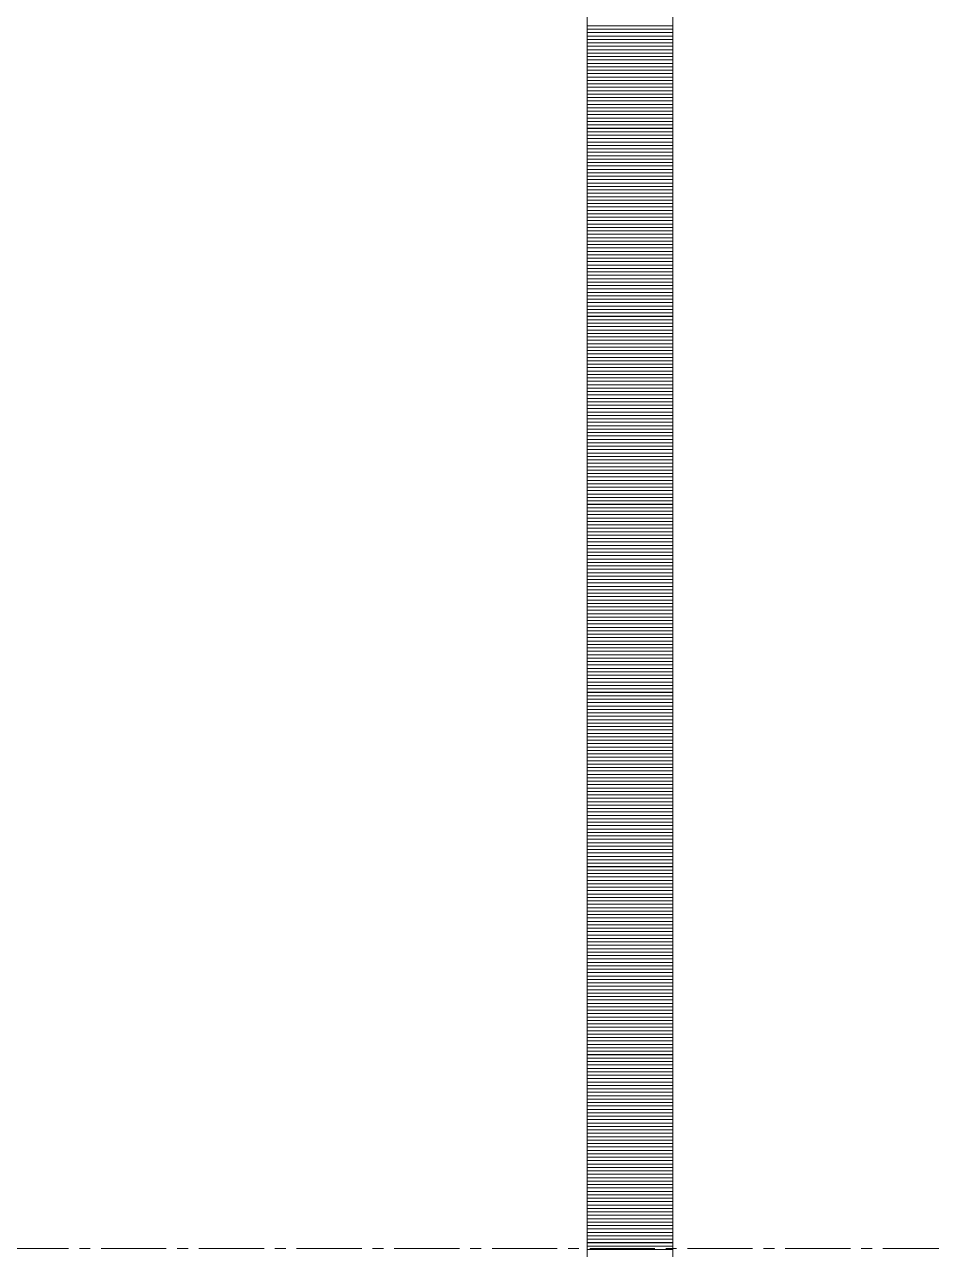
# Model space of a CAD drawing. Header units: millimetres. Extents: x 470010 to 1231400, y -134005 to 421770.
# Drawn here: x 806003.2 to 806268.4, y 136213 to 136571.4 of the extents above; entities that cross this region are included whole.
import ezdxf
from ezdxf.enums import TextEntityAlignment as Align

# ---------------------------------------------------------------- set-up
doc = ezdxf.new("R2010")
doc.units = ezdxf.units.MM
doc.linetypes.add('CENTER2', pattern=[28.575, 19.05, -3.175, 3.175, -3.175])
doc.linetypes.add('DASHED', pattern=[19.05, 12.7, -6.35])
doc.layers.get('Defpoints').update_dxf_attribs({"color": 140})
doc.layers.add('АР_Делит', color=120, linetype='Continuous', lineweight=0, plot=False)
doc.layers.add('АР_Тонкая', color=254, linetype='Continuous', lineweight=5)
doc.layers.add('АР_Штриховка', color=8, linetype='Continuous', lineweight=0)
doc.layers.add('РД_Оси_100', color=7, linetype='Continuous', lineweight=0, true_color=0x525252)
doc.styles.add('style1', font='ARIALN.TTF')

# ---------------------------------------------------------------- blocks, each defined once
blk = doc.blocks.new('СОШ_2200_АР_ОСИ_М100_28.05.24')
at = {"layer": 'АР_Делит', "color": 251, "linetype": 'DASHED', "true_color": 0x636466}
blk.add_lwpolyline([(114955, 135155), (114955, -355), (93595.036, -355), (93595.036, 13855), (94145, 13855), (94145, 68320), (66055, 68320), (66055, 13857.73), (83455, 13857.73), (83455, -355), (45245, -355), (45245, 13145), (44695, 13145), (44695, 26755), (45245, 26755), (45245, 68320), (20455, 68320), (20455, 26755), (27955, 26755), (27955, 13145), (-355, 13145), (-355, 100855)], dxfattribs=at)
at = {"layer": 'РД_Оси_100', "color": 251, "linetype": 'CENTER2', "true_color": 0x636466}
blk.add_line((-5954.958, 13500), (29555, 13500), dxfattribs=at)
blk = doc.blocks.new('A$C9108343f')
at = {"layer": 'АР_Тонкая', "color": 18, "linetype": 'Continuous', "lineweight": 5, "true_color": 0x000000}
for p, q in [((140449.09, 237679.49), (140449.09, 236224.49)), ((140474.09, 237679.49), (140474.09, 236249.49)), ((140474.09, 236249.49), (140474.09, 237679.49))]:
    blk.add_line(p, q, dxfattribs=at)
at = {"layer": 'АР_Штриховка', "color": 18, "linetype": 'Continuous', "lineweight": 0, "true_color": 0x000000}
for p, q in [((140449.09, 236937.24), (140474.09, 236937.24)), ((140449.09, 236936.24), (140474.09, 236936.24)), ((140449.09, 236935.24), (140474.09, 236935.24)), ((140449.09, 236934.24), (140474.09, 236934.24)), ((140449.09, 236933.24), (140474.09, 236933.24)), ((140449.09, 236932.24), (140474.09, 236932.24)), ((140449.09, 236931.24), (140474.09, 236931.24)), ((140449.09, 236930.24), (140474.09, 236930.24)), ((140449.09, 236929.24), (140474.09, 236929.24)), ((140449.09, 236928.24), (140474.09, 236928.24)), ((140449.09, 236927.24), (140474.09, 236927.24)), ((140449.09, 236926.24), (140474.09, 236926.24)), ((140449.09, 236925.24), (140474.09, 236925.24)), ((140449.09, 236924.24), (140474.09, 236924.24)), ((140449.09, 236923.24), (140474.09, 236923.24)), ((140449.09, 236922.24), (140474.09, 236922.24)), ((140449.09, 236921.24), (140474.09, 236921.24)), ((140449.09, 236920.24), (140474.09, 236920.24)), ((140449.09, 236919.24), (140474.09, 236919.24)), ((140449.09, 236918.24), (140474.09, 236918.24)), ((140449.09, 236917.24), (140474.09, 236917.24)), ((140449.09, 236916.24), (140474.09, 236916.24)), ((140449.09, 236915.24), (140474.09, 236915.24)), ((140449.09, 236914.24), (140474.09, 236914.24)), ((140449.09, 236913.24), (140474.09, 236913.24)), ((140449.09, 236912.24), (140474.09, 236912.24)), ((140449.09, 236911.24), (140474.09, 236911.24)), ((140449.09, 236910.24), (140474.09, 236910.24)), ((140449.09, 236909.24), (140474.09, 236909.24)), ((140449.09, 236908.24), (140474.09, 236908.24)), ((140449.09, 236907.24), (140474.09, 236907.24)), ((140449.09, 236906.24), (140474.09, 236906.24)), ((140449.09, 236905.24), (140474.09, 236905.24)), ((140449.09, 236904.24), (140474.09, 236904.24)), ((140449.09, 236903.24), (140474.09, 236903.24)), ((140449.09, 236902.24), (140474.09, 236902.24)), ((140449.09, 236901.24), (140474.09, 236901.24)), ((140449.09, 236900.24), (140474.09, 236900.24)), ((140449.09, 236899.24), (140474.09, 236899.24)), ((140449.09, 236898.24), (140474.09, 236898.24)), ((140449.09, 236897.24), (140474.09, 236897.24)), ((140449.09, 236896.24), (140474.09, 236896.24)), ((140449.09, 236895.24), (140474.09, 236895.24)), ((140449.09, 236894.24), (140474.09, 236894.24)), ((140449.09, 236893.24), (140474.09, 236893.24)), ((140449.09, 236892.24), (140474.09, 236892.24)), ((140449.09, 236891.24), (140474.09, 236891.24)), ((140449.09, 236890.24), (140474.09, 236890.24)), ((140449.09, 236889.24), (140474.09, 236889.24)), ((140449.09, 236888.24), (140474.09, 236888.24)), ((140449.09, 236887.24), (140474.09, 236887.24)), ((140449.09, 236886.24), (140474.09, 236886.24)), ((140449.09, 236885.24), (140474.09, 236885.24)), ((140449.09, 236884.24), (140474.09, 236884.24)), ((140449.09, 236883.24), (140474.09, 236883.24)), ((140449.09, 236882.24), (140474.09, 236882.24)), ((140449.09, 236881.24), (140474.09, 236881.24)), ((140449.09, 236880.24), (140474.09, 236880.24)), ((140449.09, 236879.24), (140474.09, 236879.24)), ((140449.09, 236878.24), (140474.09, 236878.24)), ((140449.09, 236877.24), (140474.09, 236877.24)), ((140449.09, 236876.24), (140474.09, 236876.24)), ((140449.09, 236875.24), (140474.09, 236875.24)), ((140449.09, 236874.24), (140474.09, 236874.24)), ((140449.09, 236873.24), (140474.09, 236873.24)), ((140449.09, 236872.24), (140474.09, 236872.24)), ((140449.09, 236871.24), (140474.09, 236871.24)), ((140449.09, 236870.24), (140474.09, 236870.24)), ((140449.09, 236869.24), (140474.09, 236869.24)), ((140449.09, 236868.24), (140474.09, 236868.24)), ((140449.09, 236867.24), (140474.09, 236867.24)), ((140449.09, 236866.24), (140474.09, 236866.24)), ((140449.09, 236865.24), (140474.09, 236865.24)), ((140449.09, 236864.24), (140474.09, 236864.24)), ((140449.09, 236863.24), (140474.09, 236863.24)), ((140449.09, 236862.24), (140474.09, 236862.24)), ((140449.09, 236861.24), (140474.09, 236861.24)), ((140449.09, 236860.24), (140474.09, 236860.24)), ((140449.09, 236859.24), (140474.09, 236859.24)), ((140449.09, 236858.24), (140474.09, 236858.24)), ((140449.09, 236857.24), (140474.09, 236857.24)), ((140449.09, 236856.24), (140474.09, 236856.24)), ((140449.09, 236855.24), (140474.09, 236855.24)), ((140449.09, 236854.24), (140474.09, 236854.24)), ((140449.09, 236853.24), (140474.09, 236853.24)), ((140449.09, 236852.24), (140474.09, 236852.24)), ((140449.09, 236851.24), (140474.09, 236851.24)), ((140449.09, 236850.24), (140474.09, 236850.24)), ((140449.09, 236849.24), (140474.09, 236849.24)), ((140449.09, 236848.24), (140474.09, 236848.24)), ((140449.09, 236847.24), (140474.09, 236847.24)), ((140449.09, 236846.24), (140474.09, 236846.24)), ((140449.09, 236845.24), (140474.09, 236845.24)), ((140449.09, 236844.24), (140474.09, 236844.24)), ((140449.09, 236843.24), (140474.09, 236843.24)), ((140449.09, 236842.24), (140474.09, 236842.24)), ((140449.09, 236841.24), (140474.09, 236841.24)), ((140449.09, 236840.24), (140474.09, 236840.24)), ((140449.09, 236839.24), (140474.09, 236839.24)), ((140449.09, 236838.24), (140474.09, 236838.24)), ((140449.09, 236837.24), (140474.09, 236837.24)), ((140449.09, 236836.24), (140474.09, 236836.24)), ((140449.09, 236835.24), (140474.09, 236835.24)), ((140449.09, 236834.24), (140474.09, 236834.24)), ((140449.09, 236833.24), (140474.09, 236833.24)), ((140449.09, 236832.24), (140474.09, 236832.24)), ((140449.09, 236831.24), (140474.09, 236831.24)), ((140449.09, 236830.24), (140474.09, 236830.24)), ((140449.09, 236829.24), (140474.09, 236829.24)), ((140449.09, 236828.24), (140474.09, 236828.24)), ((140449.09, 236827.24), (140474.09, 236827.24)), ((140449.09, 236826.24), (140474.09, 236826.24)), ((140449.09, 236825.24), (140474.09, 236825.24)), ((140449.09, 236824.24), (140474.09, 236824.24)), ((140449.09, 236823.24), (140474.09, 236823.24)), ((140449.09, 236822.24), (140474.09, 236822.24)), ((140449.09, 236821.24), (140474.09, 236821.24)), ((140449.09, 236820.24), (140474.09, 236820.24)), ((140449.09, 236819.24), (140474.09, 236819.24)), ((140449.09, 236818.24), (140474.09, 236818.24)), ((140449.09, 236817.24), (140474.09, 236817.24)), ((140449.09, 236816.24), (140474.09, 236816.24)), ((140449.09, 236815.24), (140474.09, 236815.24)), ((140449.09, 236814.24), (140474.09, 236814.24)), ((140449.09, 236813.24), (140474.09, 236813.24)), ((140449.09, 236812.24), (140474.09, 236812.24)), ((140449.09, 236811.24), (140474.09, 236811.24)), ((140449.09, 236810.24), (140474.09, 236810.24)), ((140449.09, 236809.24), (140474.09, 236809.24)), ((140449.09, 236808.24), (140474.09, 236808.24)), ((140449.09, 236807.24), (140474.09, 236807.24)), ((140449.09, 236806.24), (140474.09, 236806.24)), ((140449.09, 236805.24), (140474.09, 236805.24)), ((140449.09, 236804.24), (140474.09, 236804.24)), ((140449.09, 236803.24), (140474.09, 236803.24)), ((140449.09, 236802.24), (140474.09, 236802.24)), ((140449.09, 236801.24), (140474.09, 236801.24)), ((140449.09, 236800.24), (140474.09, 236800.24)), ((140449.09, 236799.24), (140474.09, 236799.24)), ((140449.09, 236798.24), (140474.09, 236798.24)), ((140449.09, 236797.24), (140474.09, 236797.24)), ((140449.09, 236796.24), (140474.09, 236796.24)), ((140449.09, 236795.24), (140474.09, 236795.24)), ((140449.09, 236794.24), (140474.09, 236794.24)), ((140449.09, 236793.24), (140474.09, 236793.24)), ((140449.09, 236792.24), (140474.09, 236792.24)), ((140449.09, 236791.24), (140474.09, 236791.24)), ((140449.09, 236790.24), (140474.09, 236790.24)), ((140449.09, 236789.24), (140474.09, 236789.24)), ((140449.09, 236788.24), (140474.09, 236788.24)), ((140449.09, 236787.24), (140474.09, 236787.24)), ((140449.09, 236786.24), (140474.09, 236786.24)), ((140449.09, 236785.24), (140474.09, 236785.24)), ((140449.09, 236784.24), (140474.09, 236784.24)), ((140449.09, 236783.24), (140474.09, 236783.24)), ((140449.09, 236782.24), (140474.09, 236782.24)), ((140449.09, 236781.24), (140474.09, 236781.24)), ((140449.09, 236780.24), (140474.09, 236780.24)), ((140449.09, 236779.24), (140474.09, 236779.24)), ((140449.09, 236778.24), (140474.09, 236778.24)), ((140449.09, 236777.24), (140474.09, 236777.24)), ((140449.09, 236776.24), (140474.09, 236776.24)), ((140449.09, 236775.24), (140474.09, 236775.24)), ((140449.09, 236774.24), (140474.09, 236774.24)), ((140449.09, 236773.24), (140474.09, 236773.24)), ((140449.09, 236772.24), (140474.09, 236772.24)), ((140449.09, 236771.24), (140474.09, 236771.24)), ((140449.09, 236770.24), (140474.09, 236770.24)), ((140449.09, 236769.24), (140474.09, 236769.24)), ((140449.09, 236768.24), (140474.09, 236768.24)), ((140449.09, 236767.24), (140474.09, 236767.24)), ((140449.09, 236766.24), (140474.09, 236766.24)), ((140449.09, 236765.24), (140474.09, 236765.24)), ((140449.09, 236764.24), (140474.09, 236764.24)), ((140449.09, 236763.24), (140474.09, 236763.24)), ((140449.09, 236762.24), (140474.09, 236762.24)), ((140449.09, 236761.24), (140474.09, 236761.24)), ((140449.09, 236760.24), (140474.09, 236760.24)), ((140449.09, 236759.24), (140474.09, 236759.24)), ((140449.09, 236758.24), (140474.09, 236758.24)), ((140449.09, 236757.24), (140474.09, 236757.24)), ((140449.09, 236756.24), (140474.09, 236756.24)), ((140449.09, 236755.24), (140474.09, 236755.24)), ((140449.09, 236754.24), (140474.09, 236754.24)), ((140449.09, 236753.24), (140474.09, 236753.24)), ((140449.09, 236752.24), (140474.09, 236752.24)), ((140449.09, 236751.24), (140474.09, 236751.24)), ((140449.09, 236750.24), (140474.09, 236750.24)), ((140449.09, 236749.24), (140474.09, 236749.24)), ((140449.09, 236748.24), (140474.09, 236748.24)), ((140449.09, 236747.24), (140474.09, 236747.24)), ((140449.09, 236746.24), (140474.09, 236746.24)), ((140449.09, 236745.24), (140474.09, 236745.24)), ((140449.09, 236744.24), (140474.09, 236744.24)), ((140449.09, 236743.24), (140474.09, 236743.24)), ((140449.09, 236742.24), (140474.09, 236742.24)), ((140449.09, 236741.24), (140474.09, 236741.24)), ((140449.09, 236740.24), (140474.09, 236740.24)), ((140449.09, 236739.24), (140474.09, 236739.24)), ((140449.09, 236738.24), (140474.09, 236738.24)), ((140449.09, 236737.24), (140474.09, 236737.24)), ((140449.09, 236736.24), (140474.09, 236736.24)), ((140449.09, 236735.24), (140474.09, 236735.24)), ((140449.09, 236734.24), (140474.09, 236734.24)), ((140449.09, 236733.24), (140474.09, 236733.24)), ((140449.09, 236732.24), (140474.09, 236732.24)), ((140449.09, 236731.24), (140474.09, 236731.24)), ((140449.09, 236730.24), (140474.09, 236730.24)), ((140449.09, 236729.24), (140474.09, 236729.24)), ((140449.09, 236728.24), (140474.09, 236728.24)), ((140449.09, 236727.24), (140474.09, 236727.24)), ((140449.09, 236726.24), (140474.09, 236726.24)), ((140449.09, 236725.24), (140474.09, 236725.24)), ((140449.09, 236724.24), (140474.09, 236724.24)), ((140449.09, 236723.24), (140474.09, 236723.24)), ((140449.09, 236722.24), (140474.09, 236722.24)), ((140449.09, 236721.24), (140474.09, 236721.24)), ((140449.09, 236720.24), (140474.09, 236720.24)), ((140449.09, 236719.24), (140474.09, 236719.24)), ((140449.09, 236718.24), (140474.09, 236718.24)), ((140449.09, 236717.24), (140474.09, 236717.24)), ((140449.09, 236716.24), (140474.09, 236716.24)), ((140449.09, 236715.24), (140474.09, 236715.24)), ((140449.09, 236714.24), (140474.09, 236714.24)), ((140449.09, 236713.24), (140474.09, 236713.24)), ((140449.09, 236712.24), (140474.09, 236712.24)), ((140449.09, 236711.24), (140474.09, 236711.24)), ((140449.09, 236710.24), (140474.09, 236710.24)), ((140449.09, 236709.24), (140474.09, 236709.24)), ((140449.09, 236708.24), (140474.09, 236708.24)), ((140449.09, 236707.24), (140474.09, 236707.24)), ((140449.09, 236706.24), (140474.09, 236706.24)), ((140449.09, 236705.24), (140474.09, 236705.24)), ((140449.09, 236704.24), (140474.09, 236704.24)), ((140449.09, 236703.24), (140474.09, 236703.24)), ((140449.09, 236702.24), (140474.09, 236702.24)), ((140449.09, 236701.24), (140474.09, 236701.24)), ((140449.09, 236700.24), (140474.09, 236700.24)), ((140449.09, 236699.24), (140474.09, 236699.24)), ((140449.09, 236698.24), (140474.09, 236698.24)), ((140449.09, 236697.24), (140474.09, 236697.24)), ((140449.09, 236696.24), (140474.09, 236696.24)), ((140449.09, 236695.24), (140474.09, 236695.24)), ((140449.09, 236694.24), (140474.09, 236694.24)), ((140449.09, 236693.24), (140474.09, 236693.24)), ((140449.09, 236692.24), (140474.09, 236692.24)), ((140449.09, 236691.24), (140474.09, 236691.24)), ((140449.09, 236690.24), (140474.09, 236690.24)), ((140449.09, 236689.24), (140474.09, 236689.24)), ((140449.09, 236688.24), (140474.09, 236688.24)), ((140449.09, 236687.24), (140474.09, 236687.24)), ((140449.09, 236686.24), (140474.09, 236686.24)), ((140449.09, 236685.24), (140474.09, 236685.24)), ((140449.09, 236684.24), (140474.09, 236684.24)), ((140449.09, 236683.24), (140474.09, 236683.24)), ((140449.09, 236682.24), (140474.09, 236682.24)), ((140449.09, 236681.24), (140474.09, 236681.24)), ((140449.09, 236680.24), (140474.09, 236680.24)), ((140449.09, 236679.24), (140474.09, 236679.24)), ((140449.09, 236678.24), (140474.09, 236678.24)), ((140449.09, 236677.24), (140474.09, 236677.24)), ((140449.09, 236676.24), (140474.09, 236676.24)), ((140449.09, 236675.24), (140474.09, 236675.24)), ((140449.09, 236674.24), (140474.09, 236674.24)), ((140449.09, 236673.24), (140474.09, 236673.24)), ((140449.09, 236672.24), (140474.09, 236672.24)), ((140449.09, 236671.24), (140474.09, 236671.24)), ((140449.09, 236670.24), (140474.09, 236670.24)), ((140449.09, 236669.24), (140474.09, 236669.24)), ((140449.09, 236668.24), (140474.09, 236668.24)), ((140449.09, 236667.24), (140474.09, 236667.24)), ((140449.09, 236666.24), (140474.09, 236666.24)), ((140449.09, 236665.24), (140474.09, 236665.24)), ((140449.09, 236664.24), (140474.09, 236664.24)), ((140449.09, 236663.24), (140474.09, 236663.24)), ((140449.09, 236662.24), (140474.09, 236662.24)), ((140449.09, 236661.24), (140474.09, 236661.24)), ((140449.09, 236660.24), (140474.09, 236660.24)), ((140449.09, 236659.24), (140474.09, 236659.24)), ((140449.09, 236658.24), (140474.09, 236658.24)), ((140449.09, 236657.24), (140474.09, 236657.24)), ((140449.09, 236656.24), (140474.09, 236656.24)), ((140449.09, 236655.24), (140474.09, 236655.24)), ((140449.09, 236654.24), (140474.09, 236654.24)), ((140449.09, 236653.24), (140474.09, 236653.24)), ((140449.09, 236652.24), (140474.09, 236652.24)), ((140449.09, 236651.24), (140474.09, 236651.24)), ((140449.09, 236650.24), (140474.09, 236650.24)), ((140449.09, 236649.24), (140474.09, 236649.24)), ((140449.09, 236648.24), (140474.09, 236648.24)), ((140449.09, 236647.24), (140474.09, 236647.24)), ((140449.09, 236646.24), (140474.09, 236646.24)), ((140449.09, 236645.24), (140474.09, 236645.24)), ((140449.09, 236644.24), (140474.09, 236644.24)), ((140449.09, 236643.24), (140474.09, 236643.24)), ((140449.09, 236642.24), (140474.09, 236642.24)), ((140449.09, 236641.24), (140474.09, 236641.24)), ((140449.09, 236640.24), (140474.09, 236640.24)), ((140449.09, 236639.24), (140474.09, 236639.24)), ((140449.09, 236638.24), (140474.09, 236638.24)), ((140449.09, 236637.24), (140474.09, 236637.24)), ((140449.09, 236636.24), (140474.09, 236636.24)), ((140449.09, 236635.24), (140474.09, 236635.24)), ((140449.09, 236634.24), (140474.09, 236634.24)), ((140449.09, 236633.24), (140474.09, 236633.24)), ((140449.09, 236632.24), (140474.09, 236632.24)), ((140449.09, 236631.24), (140474.09, 236631.24)), ((140449.09, 236630.24), (140474.09, 236630.24)), ((140449.09, 236629.24), (140474.09, 236629.24)), ((140449.09, 236628.24), (140474.09, 236628.24)), ((140449.09, 236627.24), (140474.09, 236627.24)), ((140449.09, 236626.24), (140474.09, 236626.24)), ((140449.09, 236625.24), (140474.09, 236625.24)), ((140449.09, 236624.24), (140474.09, 236624.24)), ((140449.09, 236623.24), (140474.09, 236623.24)), ((140449.09, 236622.24), (140474.09, 236622.24)), ((140449.09, 236621.24), (140474.09, 236621.24)), ((140449.09, 236620.24), (140474.09, 236620.24)), ((140449.09, 236619.24), (140474.09, 236619.24)), ((140449.09, 236618.24), (140474.09, 236618.24)), ((140449.09, 236617.24), (140474.09, 236617.24)), ((140449.09, 236616.24), (140474.09, 236616.24)), ((140449.09, 236615.24), (140474.09, 236615.24)), ((140449.09, 236614.24), (140474.09, 236614.24)), ((140449.09, 236613.24), (140474.09, 236613.24)), ((140449.09, 236612.24), (140474.09, 236612.24)), ((140449.09, 236611.24), (140474.09, 236611.24)), ((140449.09, 236610.24), (140474.09, 236610.24)), ((140449.09, 236609.24), (140474.09, 236609.24)), ((140449.09, 236608.24), (140474.09, 236608.24)), ((140449.09, 236607.24), (140474.09, 236607.24)), ((140449.09, 236606.24), (140474.09, 236606.24)), ((140449.09, 236605.24), (140474.09, 236605.24)), ((140449.09, 236604.24), (140474.09, 236604.24)), ((140449.09, 236603.24), (140474.09, 236603.24)), ((140449.09, 236602.24), (140474.09, 236602.24)), ((140449.09, 236601.24), (140474.09, 236601.24)), ((140449.09, 236600.24), (140474.09, 236600.24)), ((140449.09, 236599.24), (140474.09, 236599.24)), ((140449.09, 236598.24), (140474.09, 236598.24)), ((140449.09, 236597.24), (140474.09, 236597.24)), ((140449.09, 236596.24), (140474.09, 236596.24)), ((140449.09, 236595.24), (140474.09, 236595.24)), ((140449.09, 236594.24), (140474.09, 236594.24)), ((140449.09, 236593.24), (140474.09, 236593.24)), ((140449.09, 236592.24), (140474.09, 236592.24)), ((140449.09, 236591.24), (140474.09, 236591.24)), ((140449.09, 236590.24), (140474.09, 236590.24)), ((140449.09, 236589.24), (140474.09, 236589.24)), ((140449.09, 236588.24), (140474.09, 236588.24)), ((140449.09, 236587.24), (140474.09, 236587.24)), ((140449.09, 236586.24), (140474.09, 236586.24)), ((140449.09, 236585.24), (140474.09, 236585.24)), ((140449.09, 236584.24), (140474.09, 236584.24)), ((140449.09, 236583.24), (140474.09, 236583.24)), ((140449.09, 236582.24), (140474.09, 236582.24)), ((140449.09, 236581.24), (140474.09, 236581.24)), ((140449.09, 236580.24), (140474.09, 236580.24)), ((140449.09, 236579.24), (140474.09, 236579.24))]:
    blk.add_line(p, q, dxfattribs=at)
at = {"layer": 'РД_Оси_100'}
blk.add_blockref('СОШ_2200_АР_ОСИ_М100_28.05.24', (140804.09, 223079.49), dxfattribs=at)
at = {"layer": 'Defpoints', "color": 18, "true_color": 0x000000, "style": 'style1'}
for p in [(143949.34, 316089.12), (143974.98, 281639.5), (143890.4, 273244.71), (143839.99, 264276.81), (143967.75, 254892.38), (12251.96, 104178.14), (12382.58, 96023.14)]:
    blk.add_attdef('АР-ПОМЕЩЕНИЕ:НАИМЕНОВАНИЕ', text='', height=100, dxfattribs=at).set_placement(p, align=Align.MIDDLE)
at = {"layer": 'Defpoints', "color": 18, "true_color": 0x000000, "style": 'style1', "flags": 8}
for p in [(143951.3, 279099.09), (143848.34, 269251.11), (143875.33, 260094.25), (144049.74, 250824.7), (163419.28, 238153.36), (155897.46, 237965.97), (183037.2, 237965.97), (143342.94, 237876.19)]:
    blk.add_attdef('АР-ПОМЕЩЕНИЕ:НАИМЕНОВАНИЕ', text='', height=100, dxfattribs=at).set_placement(p, align=Align.MIDDLE)

msp = doc.modelspace()

# ---------------------------------------------------------------- linework, layer by layer
at = {"layer": 'АР_Тонкая', "color": 18, "linetype": 'Continuous', "lineweight": 5, "true_color": 0x000000}
for p, q in [((806167.706, 137313.251), (806167.706, 135858.251)), ((806192.706, 137313.251), (806192.706, 135883.251)), ((806192.706, 135883.251), (806192.706, 137313.251))]:
    msp.add_line(p, q, dxfattribs=at)
at = {"layer": 'АР_Штриховка', "color": 18, "linetype": 'Continuous', "lineweight": 0, "true_color": 0x000000}
for p, q in [((806167.706, 136571), (806192.706, 136571)), ((806167.706, 136570), (806192.706, 136570)), ((806167.706, 136569), (806192.706, 136569)), ((806167.706, 136568), (806192.706, 136568)), ((806167.706, 136567), (806192.706, 136567)), ((806167.706, 136566), (806192.706, 136566)), ((806167.706, 136565), (806192.706, 136565)), ((806167.706, 136564), (806192.706, 136564)), ((806167.706, 136563), (806192.706, 136563)), ((806167.706, 136562), (806192.706, 136562)), ((806167.706, 136561), (806192.706, 136561)), ((806167.706, 136560), (806192.706, 136560)), ((806167.706, 136559), (806192.706, 136559)), ((806167.706, 136558), (806192.706, 136558)), ((806167.706, 136557), (806192.706, 136557)), ((806167.706, 136556), (806192.706, 136556)), ((806167.706, 136555), (806192.706, 136555)), ((806167.706, 136554), (806192.706, 136554)), ((806167.706, 136553), (806192.706, 136553)), ((806167.706, 136552), (806192.706, 136552)), ((806167.706, 136551), (806192.706, 136551)), ((806167.706, 136550), (806192.706, 136550)), ((806167.706, 136549), (806192.706, 136549)), ((806167.706, 136548), (806192.706, 136548)), ((806167.706, 136547), (806192.706, 136547)), ((806167.706, 136546), (806192.706, 136546)), ((806167.706, 136545), (806192.706, 136545)), ((806167.706, 136544), (806192.706, 136544)), ((806167.706, 136543), (806192.706, 136543)), ((806167.706, 136542), (806192.706, 136542)), ((806167.706, 136541), (806192.706, 136541)), ((806167.706, 136540), (806192.706, 136540)), ((806167.706, 136539), (806192.706, 136539)), ((806167.706, 136538), (806192.706, 136538)), ((806167.706, 136537), (806192.706, 136537)), ((806167.706, 136536), (806192.706, 136536)), ((806167.706, 136535), (806192.706, 136535)), ((806167.706, 136534), (806192.706, 136534)), ((806167.706, 136533), (806192.706, 136533)), ((806167.706, 136532), (806192.706, 136532)), ((806167.706, 136531), (806192.706, 136531)), ((806167.706, 136530), (806192.706, 136530)), ((806167.706, 136529), (806192.706, 136529)), ((806167.706, 136528), (806192.706, 136528)), ((806167.706, 136527), (806192.706, 136527)), ((806167.706, 136526), (806192.706, 136526)), ((806167.706, 136525), (806192.706, 136525)), ((806167.706, 136524), (806192.706, 136524)), ((806167.706, 136523), (806192.706, 136523)), ((806167.706, 136522), (806192.706, 136522)), ((806167.706, 136521), (806192.706, 136521)), ((806167.706, 136520), (806192.706, 136520)), ((806167.706, 136519), (806192.706, 136519)), ((806167.706, 136518), (806192.706, 136518)), ((806167.706, 136517), (806192.706, 136517)), ((806167.706, 136516), (806192.706, 136516)), ((806167.706, 136515), (806192.706, 136515)), ((806167.706, 136514), (806192.706, 136514)), ((806167.706, 136513), (806192.706, 136513)), ((806167.706, 136512), (806192.706, 136512)), ((806167.706, 136511), (806192.706, 136511)), ((806167.706, 136510), (806192.706, 136510)), ((806167.706, 136509), (806192.706, 136509)), ((806167.706, 136508), (806192.706, 136508)), ((806167.706, 136507), (806192.706, 136507)), ((806167.706, 136506), (806192.706, 136506)), ((806167.706, 136505), (806192.706, 136505)), ((806167.706, 136504), (806192.706, 136504)), ((806167.706, 136503), (806192.706, 136503)), ((806167.706, 136502), (806192.706, 136502)), ((806167.706, 136501), (806192.706, 136501)), ((806167.706, 136500), (806192.706, 136500)), ((806167.706, 136499), (806192.706, 136499)), ((806167.706, 136498), (806192.706, 136498)), ((806167.706, 136497), (806192.706, 136497)), ((806167.706, 136496), (806192.706, 136496)), ((806167.706, 136495), (806192.706, 136495)), ((806167.706, 136494), (806192.706, 136494)), ((806167.706, 136493), (806192.706, 136493)), ((806167.706, 136492), (806192.706, 136492)), ((806167.706, 136491), (806192.706, 136491)), ((806167.706, 136490), (806192.706, 136490)), ((806167.706, 136489), (806192.706, 136489)), ((806167.706, 136488), (806192.706, 136488)), ((806167.706, 136487), (806192.706, 136487)), ((806167.706, 136486), (806192.706, 136486)), ((806167.706, 136485), (806192.706, 136485)), ((806167.706, 136484), (806192.706, 136484)), ((806167.706, 136483), (806192.706, 136483)), ((806167.706, 136482), (806192.706, 136482)), ((806167.706, 136481), (806192.706, 136481)), ((806167.706, 136480), (806192.706, 136480)), ((806167.706, 136479), (806192.706, 136479)), ((806167.706, 136478), (806192.706, 136478)), ((806167.706, 136477), (806192.706, 136477)), ((806167.706, 136476), (806192.706, 136476)), ((806167.706, 136475), (806192.706, 136475)), ((806167.706, 136474), (806192.706, 136474)), ((806167.706, 136473), (806192.706, 136473)), ((806167.706, 136472), (806192.706, 136472)), ((806167.706, 136471), (806192.706, 136471)), ((806167.706, 136470), (806192.706, 136470)), ((806167.706, 136469), (806192.706, 136469)), ((806167.706, 136468), (806192.706, 136468)), ((806167.706, 136467), (806192.706, 136467)), ((806167.706, 136466), (806192.706, 136466)), ((806167.706, 136465), (806192.706, 136465)), ((806167.706, 136464), (806192.706, 136464)), ((806167.706, 136463), (806192.706, 136463)), ((806167.706, 136462), (806192.706, 136462)), ((806167.706, 136461), (806192.706, 136461)), ((806167.706, 136460), (806192.706, 136460)), ((806167.706, 136459), (806192.706, 136459)), ((806167.706, 136458), (806192.706, 136458)), ((806167.706, 136457), (806192.706, 136457)), ((806167.706, 136456), (806192.706, 136456)), ((806167.706, 136455), (806192.706, 136455)), ((806167.706, 136454), (806192.706, 136454)), ((806167.706, 136453), (806192.706, 136453)), ((806167.706, 136452), (806192.706, 136452)), ((806167.706, 136451), (806192.706, 136451)), ((806167.706, 136450), (806192.706, 136450)), ((806167.706, 136449), (806192.706, 136449)), ((806167.706, 136448), (806192.706, 136448)), ((806167.706, 136447), (806192.706, 136447)), ((806167.706, 136446), (806192.706, 136446)), ((806167.706, 136445), (806192.706, 136445)), ((806167.706, 136444), (806192.706, 136444)), ((806167.706, 136443), (806192.706, 136443)), ((806167.706, 136442), (806192.706, 136442)), ((806167.706, 136441), (806192.706, 136441)), ((806167.706, 136440), (806192.706, 136440)), ((806167.706, 136439), (806192.706, 136439)), ((806167.706, 136438), (806192.706, 136438)), ((806167.706, 136437), (806192.706, 136437)), ((806167.706, 136436), (806192.706, 136436)), ((806167.706, 136435), (806192.706, 136435)), ((806167.706, 136434), (806192.706, 136434)), ((806167.706, 136433), (806192.706, 136433)), ((806167.706, 136432), (806192.706, 136432)), ((806167.706, 136431), (806192.706, 136431)), ((806167.706, 136430), (806192.706, 136430)), ((806167.706, 136429), (806192.706, 136429)), ((806167.706, 136428), (806192.706, 136428)), ((806167.706, 136427), (806192.706, 136427)), ((806167.706, 136426), (806192.706, 136426)), ((806167.706, 136425), (806192.706, 136425)), ((806167.706, 136424), (806192.706, 136424)), ((806167.706, 136423), (806192.706, 136423)), ((806167.706, 136422), (806192.706, 136422)), ((806167.706, 136421), (806192.706, 136421)), ((806167.706, 136420), (806192.706, 136420)), ((806167.706, 136419), (806192.706, 136419)), ((806167.706, 136418), (806192.706, 136418)), ((806167.706, 136417), (806192.706, 136417)), ((806167.706, 136416), (806192.706, 136416)), ((806167.706, 136415), (806192.706, 136415)), ((806167.706, 136414), (806192.706, 136414)), ((806167.706, 136413), (806192.706, 136413)), ((806167.706, 136412), (806192.706, 136412)), ((806167.706, 136411), (806192.706, 136411)), ((806167.706, 136410), (806192.706, 136410)), ((806167.706, 136409), (806192.706, 136409)), ((806167.706, 136408), (806192.706, 136408)), ((806167.706, 136407), (806192.706, 136407)), ((806167.706, 136406), (806192.706, 136406)), ((806167.706, 136405), (806192.706, 136405)), ((806167.706, 136404), (806192.706, 136404)), ((806167.706, 136403), (806192.706, 136403)), ((806167.706, 136402), (806192.706, 136402)), ((806167.706, 136401), (806192.706, 136401)), ((806167.706, 136400), (806192.706, 136400)), ((806167.706, 136399), (806192.706, 136399)), ((806167.706, 136398), (806192.706, 136398)), ((806167.706, 136397), (806192.706, 136397)), ((806167.706, 136396), (806192.706, 136396)), ((806167.706, 136395), (806192.706, 136395)), ((806167.706, 136394), (806192.706, 136394)), ((806167.706, 136393), (806192.706, 136393)), ((806167.706, 136392), (806192.706, 136392)), ((806167.706, 136391), (806192.706, 136391)), ((806167.706, 136390), (806192.706, 136390)), ((806167.706, 136389), (806192.706, 136389)), ((806167.706, 136388), (806192.706, 136388)), ((806167.706, 136387), (806192.706, 136387)), ((806167.706, 136386), (806192.706, 136386)), ((806167.706, 136385), (806192.706, 136385)), ((806167.706, 136384), (806192.706, 136384)), ((806167.706, 136383), (806192.706, 136383)), ((806167.706, 136382), (806192.706, 136382)), ((806167.706, 136381), (806192.706, 136381)), ((806167.706, 136380), (806192.706, 136380)), ((806167.706, 136379), (806192.706, 136379)), ((806167.706, 136378), (806192.706, 136378)), ((806167.706, 136377), (806192.706, 136377)), ((806167.706, 136376), (806192.706, 136376)), ((806167.706, 136375), (806192.706, 136375)), ((806167.706, 136374), (806192.706, 136374)), ((806167.706, 136373), (806192.706, 136373)), ((806167.706, 136372), (806192.706, 136372)), ((806167.706, 136371), (806192.706, 136371)), ((806167.706, 136370), (806192.706, 136370)), ((806167.706, 136369), (806192.706, 136369)), ((806167.706, 136368), (806192.706, 136368)), ((806167.706, 136367), (806192.706, 136367)), ((806167.706, 136366), (806192.706, 136366)), ((806167.706, 136365), (806192.706, 136365)), ((806167.706, 136364), (806192.706, 136364)), ((806167.706, 136363), (806192.706, 136363)), ((806167.706, 136362), (806192.706, 136362)), ((806167.706, 136361), (806192.706, 136361)), ((806167.706, 136360), (806192.706, 136360)), ((806167.706, 136359), (806192.706, 136359)), ((806167.706, 136358), (806192.706, 136358)), ((806167.706, 136357), (806192.706, 136357)), ((806167.706, 136356), (806192.706, 136356)), ((806167.706, 136355), (806192.706, 136355)), ((806167.706, 136354), (806192.706, 136354)), ((806167.706, 136353), (806192.706, 136353)), ((806167.706, 136352), (806192.706, 136352)), ((806167.706, 136351), (806192.706, 136351)), ((806167.706, 136350), (806192.706, 136350)), ((806167.706, 136349), (806192.706, 136349)), ((806167.706, 136348), (806192.706, 136348)), ((806167.706, 136347), (806192.706, 136347)), ((806167.706, 136346), (806192.706, 136346)), ((806167.706, 136345), (806192.706, 136345)), ((806167.706, 136344), (806192.706, 136344)), ((806167.706, 136343), (806192.706, 136343)), ((806167.706, 136342), (806192.706, 136342)), ((806167.706, 136341), (806192.706, 136341)), ((806167.706, 136340), (806192.706, 136340)), ((806167.706, 136339), (806192.706, 136339)), ((806167.706, 136338), (806192.706, 136338)), ((806167.706, 136337), (806192.706, 136337)), ((806167.706, 136336), (806192.706, 136336)), ((806167.706, 136335), (806192.706, 136335)), ((806167.706, 136334), (806192.706, 136334)), ((806167.706, 136333), (806192.706, 136333)), ((806167.706, 136332), (806192.706, 136332)), ((806167.706, 136331), (806192.706, 136331)), ((806167.706, 136330), (806192.706, 136330)), ((806167.706, 136329), (806192.706, 136329)), ((806167.706, 136328), (806192.706, 136328)), ((806167.706, 136327), (806192.706, 136327)), ((806167.706, 136326), (806192.706, 136326)), ((806167.706, 136325), (806192.706, 136325)), ((806167.706, 136324), (806192.706, 136324)), ((806167.706, 136323), (806192.706, 136323)), ((806167.706, 136322), (806192.706, 136322)), ((806167.706, 136321), (806192.706, 136321)), ((806167.706, 136320), (806192.706, 136320)), ((806167.706, 136319), (806192.706, 136319)), ((806167.706, 136318), (806192.706, 136318)), ((806167.706, 136317), (806192.706, 136317)), ((806167.706, 136316), (806192.706, 136316)), ((806167.706, 136315), (806192.706, 136315)), ((806167.706, 136314), (806192.706, 136314)), ((806167.706, 136313), (806192.706, 136313)), ((806167.706, 136312), (806192.706, 136312)), ((806167.706, 136311), (806192.706, 136311)), ((806167.706, 136310), (806192.706, 136310)), ((806167.706, 136309), (806192.706, 136309)), ((806167.706, 136308), (806192.706, 136308)), ((806167.706, 136307), (806192.706, 136307)), ((806167.706, 136306), (806192.706, 136306)), ((806167.706, 136305), (806192.706, 136305)), ((806167.706, 136304), (806192.706, 136304)), ((806167.706, 136303), (806192.706, 136303)), ((806167.706, 136302), (806192.706, 136302)), ((806167.706, 136301), (806192.706, 136301)), ((806167.706, 136300), (806192.706, 136300)), ((806167.706, 136299), (806192.706, 136299)), ((806167.706, 136298), (806192.706, 136298)), ((806167.706, 136297), (806192.706, 136297)), ((806167.706, 136296), (806192.706, 136296)), ((806167.706, 136295), (806192.706, 136295)), ((806167.706, 136294), (806192.706, 136294)), ((806167.706, 136293), (806192.706, 136293)), ((806167.706, 136292), (806192.706, 136292)), ((806167.706, 136291), (806192.706, 136291)), ((806167.706, 136290), (806192.706, 136290)), ((806167.706, 136289), (806192.706, 136289)), ((806167.706, 136288), (806192.706, 136288)), ((806167.706, 136287), (806192.706, 136287)), ((806167.706, 136286), (806192.706, 136286)), ((806167.706, 136285), (806192.706, 136285)), ((806167.706, 136284), (806192.706, 136284)), ((806167.706, 136283), (806192.706, 136283)), ((806167.706, 136282), (806192.706, 136282)), ((806167.706, 136281), (806192.706, 136281)), ((806167.706, 136280), (806192.706, 136280)), ((806167.706, 136279), (806192.706, 136279)), ((806167.706, 136278), (806192.706, 136278)), ((806167.706, 136277), (806192.706, 136277)), ((806167.706, 136276), (806192.706, 136276)), ((806167.706, 136275), (806192.706, 136275)), ((806167.706, 136274), (806192.706, 136274)), ((806167.706, 136273), (806192.706, 136273)), ((806167.706, 136272), (806192.706, 136272)), ((806167.706, 136271), (806192.706, 136271)), ((806167.706, 136270), (806192.706, 136270)), ((806167.706, 136269), (806192.706, 136269)), ((806167.706, 136268), (806192.706, 136268)), ((806167.706, 136267), (806192.706, 136267)), ((806167.706, 136266), (806192.706, 136266)), ((806167.706, 136265), (806192.706, 136265)), ((806167.706, 136264), (806192.706, 136264)), ((806167.706, 136263), (806192.706, 136263)), ((806167.706, 136262), (806192.706, 136262)), ((806167.706, 136261), (806192.706, 136261)), ((806167.706, 136260), (806192.706, 136260)), ((806167.706, 136259), (806192.706, 136259)), ((806167.706, 136258), (806192.706, 136258)), ((806167.706, 136257), (806192.706, 136257)), ((806167.706, 136256), (806192.706, 136256)), ((806167.706, 136255), (806192.706, 136255)), ((806167.706, 136254), (806192.706, 136254)), ((806167.706, 136253), (806192.706, 136253)), ((806167.706, 136252), (806192.706, 136252)), ((806167.706, 136251), (806192.706, 136251)), ((806167.706, 136250), (806192.706, 136250)), ((806167.706, 136249), (806192.706, 136249)), ((806167.706, 136248), (806192.706, 136248)), ((806167.706, 136247), (806192.706, 136247)), ((806167.706, 136246), (806192.706, 136246)), ((806167.706, 136245), (806192.706, 136245)), ((806167.706, 136244), (806192.706, 136244)), ((806167.706, 136243), (806192.706, 136243)), ((806167.706, 136242), (806192.706, 136242)), ((806167.706, 136241), (806192.706, 136241)), ((806167.706, 136240), (806192.706, 136240)), ((806167.706, 136239), (806192.706, 136239)), ((806167.706, 136238), (806192.706, 136238)), ((806167.706, 136237), (806192.706, 136237)), ((806167.706, 136236), (806192.706, 136236)), ((806167.706, 136235), (806192.706, 136235)), ((806167.706, 136234), (806192.706, 136234)), ((806167.706, 136233), (806192.706, 136233)), ((806167.706, 136232), (806192.706, 136232)), ((806167.706, 136231), (806192.706, 136231)), ((806167.706, 136230), (806192.706, 136230)), ((806167.706, 136229), (806192.706, 136229)), ((806167.706, 136228), (806192.706, 136228)), ((806167.706, 136227), (806192.706, 136227)), ((806167.706, 136226), (806192.706, 136226)), ((806167.706, 136225), (806192.706, 136225)), ((806167.706, 136224), (806192.706, 136224)), ((806167.706, 136223), (806192.706, 136223)), ((806167.706, 136222), (806192.706, 136222)), ((806167.706, 136221), (806192.706, 136221)), ((806167.706, 136220), (806192.706, 136220)), ((806167.706, 136219), (806192.706, 136219)), ((806167.706, 136218), (806192.706, 136218)), ((806167.706, 136217), (806192.706, 136217)), ((806167.706, 136216), (806192.706, 136216)), ((806167.706, 136215), (806192.706, 136215)), ((806167.706, 136214), (806192.706, 136214)), ((806167.706, 136213), (806192.706, 136213))]:
    msp.add_line(p, q, dxfattribs=at)

# ---------------------------------------------------------------- block references
msp.add_blockref('A$C9108343f', (665718.612, -100366.242))
at = {"layer": 'РД_Оси_100'}
msp.add_blockref('СОШ_2200_АР_ОСИ_М100_28.05.24', (806522.706, 122713.251), dxfattribs=at)

doc.saveas('drawing.dxf')
